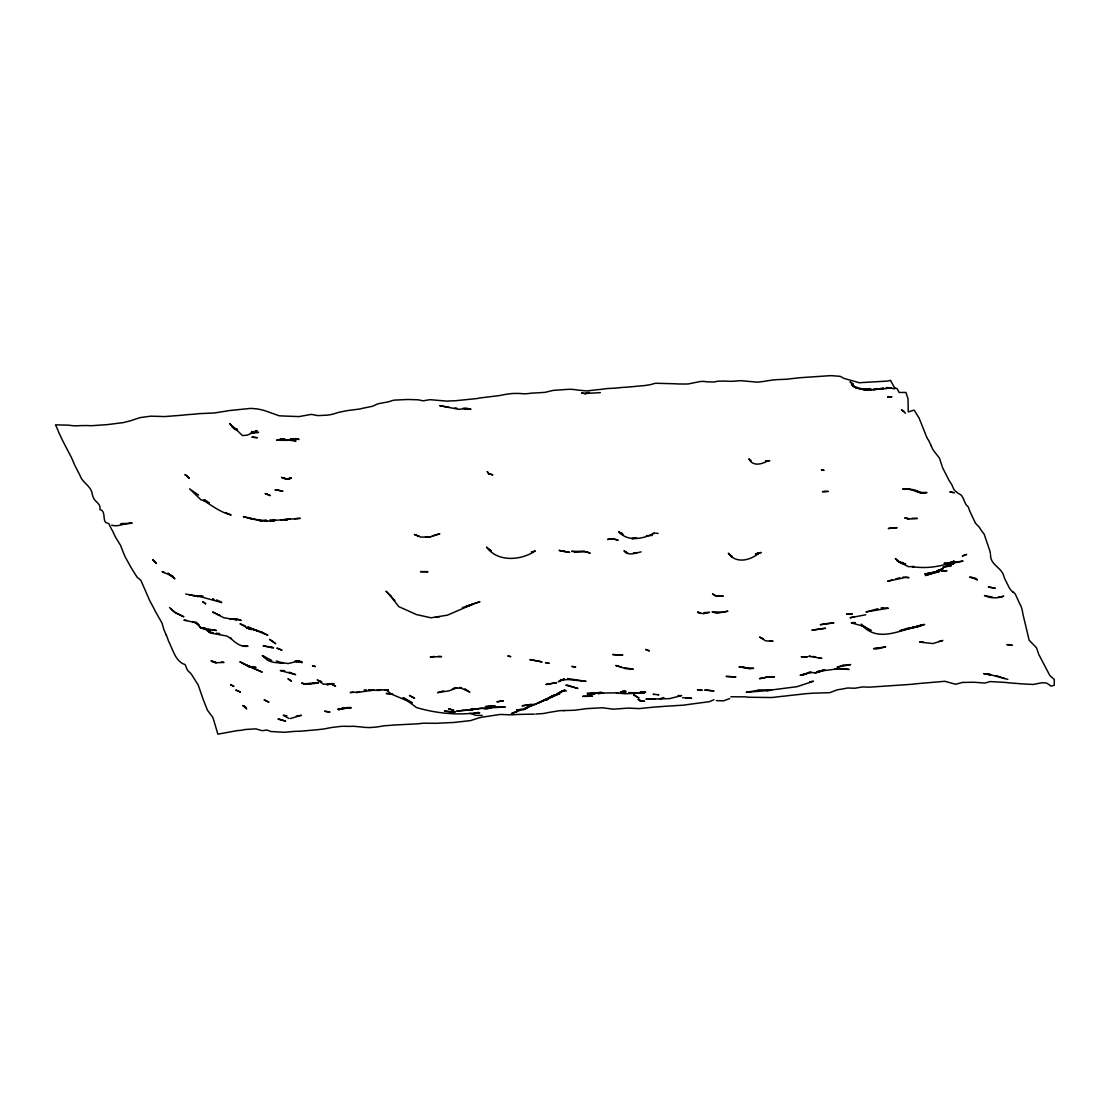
<?xml version="1.0" encoding="UTF-8"?>
<svg xmlns="http://www.w3.org/2000/svg" width="1110" height="1110" viewBox="0 0 1110 1110"><rect width="100%" height="100%" fill="white"/><g stroke="black" fill="none" stroke-linecap="round" stroke-linejoin="round"><path stroke-width="1.5" d="M537.795 702.921L534.285 705.044L529.414 706.002L531.787 705.141L523.906 709.72L516.525 710.039L522.227 709.04M530.164 705.461L523.268 709.165M549.339 697.413L535.686 704.101L522.088 705.807L531.274 704.309M554.195 695.068L549.811 697.468L555.957 694.569L559.745 694L551.906 695.887M713.896 699.744L709.137 701.742A5.606 3.705 -27.8 0 1 707.722 701.895L685.716 704.822A8.006 5.286 -27.8 0 1 684.246 705.114L663.697 706.362A25.377 16.761 -27.8 0 1 662.268 706.529L656.177 706.945A37.157 24.545 -27.8 0 1 654.789 707.014L639.138 708.61L629.675 708.152A15.512 10.254 -27.8 0 0 628.343 708.083L613.331 709.193L604.09 707.986A11.766 7.77 -27.8 0 0 602.799 707.75L585.997 708.666A36.186 23.907 -27.8 0 0 584.54 708.929L574.508 710.247A36.394 24.045 -27.8 0 1 573.121 710.303L559.731 710.664A13.778 9.102 -27.8 0 0 558.302 710.886L547.23 712.731A24.947 16.483 -27.8 0 1 543.72 713.466A19.855 13.112 -27.8 0 1 542.735 713.577L535.797 714.035M533.633 704.628L524.739 708.929M454.42 688.186L452.269 689.255L455.821 687.506M729.7 698.592L723.54 700.84L716.325 700.632M810.05 671.952L801.212 675.296L806.415 673.964L800.116 675.199L811.757 672.466M563.783 679.154L558.274 681.734L564.574 679.112L560.175 680.305L568.042 679.514L586.011 681.387L567.612 678.543M471.306 604.45L479.95 601.745L465.978 606.421L472.763 604.27L447.316 615.19L430.971 617.798L416.416 614.552L398.67 606.56L390.29 595.626L394.855 600.593M543.581 700.549L546.952 699.05M443.598 690.85L437.534 692.654L448.842 690.892L456.987 687.839M512.556 713.369L516.788 711.51L511.391 713.411M663.891 697.51L659.826 698.856L662.018 698.565M344.128 707.583L338.619 709.817L342.768 708.166L351.37 707.681L337.662 709.29L347.805 707.486M515.428 712.176L520.798 709.998L519.522 710.414M905.51 628.898L900.113 630.633M935.633 572.302L925.338 575.521L939.462 571.511L936.909 572.038M468.378 605.713L470.82 604.922M289.391 478.646L290.279 478.521L287.504 478.882L291.417 477.98L286.352 479.229L281.482 477.397L286.56 478.84M641.081 551.892C635.475 552.919 628.288 556.498 623.986 550.726L627.871 553.293L625.402 552.031L626.22 552.752M906.87 628.44L909.548 627.608M468.364 605.866L462.384 607.586M891.996 579.933L887.611 581.251L906.093 577.325L908.951 577.644L903.068 577.061M550.019 697.274L551.989 696.705L538.586 702.894L555.333 695.609L564.976 689.92L561.424 691.405L557.026 693.833L562.77 690.836L561.424 691.405L566.391 690.906M755.341 690.795L746.211 692.307L769.618 690.42L771.533 690.101L766.719 690.559L797.022 686.688L813.477 681.249L809.689 681.776M467.157 606.226L470.321 605.325M652.472 533.633L654.636 533.022C643.8 538.766 627.774 542.388 618.659 531.579L621.975 534.007M999.583 597.222L1003.759 596.139C997.571 598.498 990.356 598.484 984.473 595.529L992.534 597.166M531.329 551.934L535.325 550.935C520.798 560.606 497.752 562.409 486.485 547.119L491.106 550.629M895.756 578.92L899.766 577.797M878.038 608.71L865.966 611.971L888.305 608.238L881.964 607.822M900.349 630.619L920.981 626.054L917.387 626.012M589.424 392.385L585.206 393.481L600.33 392.649M356.324 692.737L359.487 691.946L350.219 692.557L353.271 692.099M756.659 690.448L759.323 689.768M290.445 718.531L301.448 715.298L296.37 716.061M601.162 692.127L593.475 693.542L597.249 693.098L587.301 693.098M345.363 707.916L350.26 707.5L341.422 708.86M879.467 648.365L885.725 646.866L873.556 648.656L879.467 648.365L875.374 648.656M757.422 553.182L761.21 552.489L755.938 554.487L759.323 552.738C750.818 560.439 735.902 564.213 728.34 553.196L732.461 557.123L730.2 555.208L732.003 556.263M596.375 693.112L590.742 694.361L587.259 693.889L592.407 694.18L590.742 694.361L600.177 692.626M1001.914 596.611L998.306 597.18M854.284 616.855L850.052 617.77L865.814 614.76M358.294 692.251L373.46 690.254L369.144 690.115L379.204 690.434L376.942 689.976M252.053 518.967L243.326 516.719L262.39 520.729L259.227 520.437L260.947 520.756L269.161 521.159L275.252 520.229L269.924 519.91M271.006 521.076L275.252 520.229M125.485 523.337L121.018 524.156L130.522 523.42M483.544 716.949L500.346 714.438L508.935 714.784A40.321 26.64 -27.8 0 0 514.013 714.687L516.83 714.507A43.595 28.805 -27.8 0 1 518.231 714.438L524.697 714.299M482.572 717.129L480.117 717.601A21.617 14.277 -27.8 0 0 478.59 717.99A26.265 17.358 -27.8 0 0 475.469 719.03L470.501 720.598L452.866 722.568A39.017 25.766 -27.8 0 0 451.492 722.568L438.478 723.179A54.418 35.95 -27.8 0 0 437.076 723.29L430.652 723.29A30.109 19.883 -27.8 0 0 429.32 723.207L423.826 723.221A34.008 22.464 -27.8 0 0 418.595 723.775L396.714 724.899A19.633 12.973 -27.8 0 0 392.982 725.149L385.961 725.676A13.362 8.825 -27.8 0 0 384.573 725.704L378.246 726.772A24.933 16.47 -27.8 0 1 376.803 727.008L371.17 727.466A36.325 24.004 -27.8 0 0 369.755 727.591L363.428 727.3A44.192 29.193 -27.8 0 0 362.151 727.05L353.244 726.245M266.247 520.021L260.24 520.632L250.014 518.537M544.857 699.952L547.84 699.453L545.94 699.744M724.025 611.929L727.896 611.194L717.06 613.289L712.079 611.818L722.138 612.151M880.466 388.639L883.574 388.361C873.459 390.123 862.192 391.442 852.896 386.141L863.219 389.346L870.601 389.346L862.858 389.36L871.822 389.513L866.355 390.012L868.284 390.012L859.362 388.805M290.168 518.994L280.788 519.979M921.355 642.149L922.479 641.955L919.566 642.079L932.927 643.564L942.82 640.484L938.658 641.538M285.908 519.882L287.809 519.577L284.84 519.827M435.453 617.299L439.629 616.66M883.574 388.361L872.959 389.513L886.474 388.625M107.226 523.06C101.843 522.435 106.546 510.725 99.956 509.601C100.996 502.539 94.281 502.525 92.782 495.851A8.492 3.552 86.1 0 1 92.31 494.547C91.436 485.93 82.598 483.197 80.003 475.482A26.612 11.114 86.1 0 0 79.448 474.331L79.268 473.956A38.892 16.234 86.1 0 0 78.31 472.236L74.37 464.41A17.441 7.284 86.1 0 1 73.884 463.161L71.442 457.542A23.352 9.754 86.1 0 1 70.901 456.515L62.826 441.003A18.87 7.881 86.1 0 1 62.313 439.907L58.539 431.943A12.71 5.314 86.1 0 1 57.928 430.153L55.5 424.852L65.948 425.088A41.708 27.556 -27.8 0 1 70.457 425.408L73.08 425.727A39.585 26.14 -27.8 0 0 80.503 425.602L87.787 425.546A33.314 22.006 -27.8 0 0 92.366 425.657L105.936 424.714A40.709 26.89 -27.8 0 0 107.351 424.589L109.737 424.311A53.169 35.118 -27.8 0 1 111.153 424.159L121.656 422.799A14.097 9.31 -27.8 0 0 123.085 422.646L129.037 421.162A46.398 30.65 -27.8 0 1 130.536 420.773L137.682 418.387A14.694 9.699 -27.8 0 1 140.692 417.513L150.752 416.181L163.461 416.527A24.309 16.053 -27.8 0 0 164.849 416.555L182.678 415.182A32.315 21.34 -27.8 0 1 184.107 414.973L189.824 414.46A27.223 17.982 -27.8 0 1 191.211 414.418L197.802 413.808A20.119 13.292 -27.8 0 1 199.245 413.628L214.091 412.989L225.663 411.213A47.133 31.136 -27.8 0 1 229.035 410.589L250.361 408.425A60.814 40.168 -27.8 0 1 253.08 408.549L257.506 408.979A31.496 20.812 -27.8 0 1 258.796 409.202L263.084 410.2A53.363 35.242 -27.8 0 1 265.609 410.936L277.916 415.348A7.215 4.773 -27.8 0 0 279.165 415.737L281.399 415.917A40.348 26.654 -27.8 0 1 282.772 415.986L299.062 416.583L306.887 415.182A32.995 21.798 -27.8 0 0 308.344 414.863L311.605 414.391L316.85 415.473A14.083 9.296 -27.8 0 0 319.097 415.556L325.591 415.237A25.835 17.066 -27.8 0 0 334.318 413.697L337.385 412.74A24.864 16.428 -27.8 0 1 338.897 412.323L345.265 410.977A65.92 43.54 -27.8 0 1 350.58 410.187L360.139 408.952A10.795 7.132 -27.8 0 0 361.652 408.508L371.975 406.371A7.756 5.12 -27.8 0 0 373.515 405.83L376.678 404.331A8.061 5.328 -27.8 0 1 378.205 403.79L380.675 403.263A50.116 33.106 -27.8 0 0 382.187 402.986L387.973 401.903A13.195 8.713 -27.8 0 0 389.43 401.529L392.565 400.516A12.918 8.533 -27.8 0 1 394.092 400.141L406.635 399.531A54.889 36.269 -27.8 0 1 408.924 399.517L417.998 399.808A13.584 8.977 -27.8 0 1 419.302 400.016L422.286 400.682A9.019 5.966 -27.8 0 0 423.631 400.738L429.958 399.669L447.344 401.154A22.519 14.874 -27.8 0 1 448.773 400.974L454.323 400.779A42 27.75 -27.8 0 0 455.71 400.71L477.466 398.504A27.348 18.065 -27.8 0 1 478.979 398.088L499.972 395.507A69.736 46.065 -27.8 0 1 505.341 394.438L511.571 393.578A28.832 19.05 -27.8 0 1 512.973 393.481L517.593 393.426A47.813 31.579 -27.8 0 1 520.285 393.523L522.976 393.731A27.445 18.135 -27.8 0 0 527.597 393.62L530.441 393.287A45.552 30.095 -27.8 0 1 535.131 392.968L544.941 392.371L552.877 390.456A13.792 9.102 -27.8 0 1 554.306 390.304L568.362 389.333A37.56 24.808 -27.8 0 1 576.395 389.887L586.163 390.942A40.64 26.848 -27.8 0 1 587.565 390.817L605.144 388.875A15.332 10.129 -27.8 0 1 606.601 388.597L612.664 388.264A47.716 31.51 -27.8 0 0 617.34 387.945L620.199 387.626A43.859 28.971 -27.8 0 1 621.614 387.487L626.276 387.21A56.554 37.352 -27.8 0 0 628.621 387.015L642.787 385.711A21.062 13.917 -27.8 0 0 644.202 385.628L649.961 384.754A17.593 11.627 -27.8 0 0 651.445 384.365L654.498 383.505A8.7 5.744 -27.8 0 1 655.954 383.269L675.921 383.796A14.402 9.518 -27.8 0 1 677.253 383.963L685.911 384.032A24.253 16.026 -27.8 0 1 688.228 383.963L699.023 381.771A12.363 8.159 -27.8 0 1 700.479 381.521L702.783 381.41A24.878 16.442 -27.8 0 1 704.142 381.452L705.03 381.535A16.581 10.961 -27.8 0 1 706.765 381.826L714.077 381.993A56.319 37.199 -27.8 0 1 718.434 381.16L725.329 381.049A45.33 29.942 -27.8 0 0 732.614 381.271L739.163 380.799A22.741 15.027 -27.8 0 0 740.592 380.647L757.492 382.187A54.82 36.214 -27.8 0 1 758.921 382.006L764.665 381.299A18.329 12.113 -27.8 0 0 766.136 380.98L773.351 379.911A39.627 26.182 -27.8 0 0 777.569 379.606L785.478 379.301A16.844 11.128 -27.8 0 0 788.766 378.968L798.742 377.872A19.938 13.167 -27.8 0 0 800.157 377.705L829.17 375.749A21.173 13.986 -27.8 0 1 833.735 375.846L839.548 376.276A5.508 3.635 -27.8 0 1 840.811 376.637L843.891 378.385L859.501 382.784A7.673 5.064 -27.8 0 0 860.93 382.617L887.445 381.091A16.192 10.698 -27.8 0 0 890.484 380.3L894.41 387.501L897.282 388.847L899.086 392.454L905.899 392.44L908.022 398.754L908.258 411.921L914.168 410.117L918.47 417.069A72.885 30.442 86.1 0 0 919.08 417.998L926.656 437.049M947.343 563.547L954.6 562.187L948.106 564.199L952.449 562.104C939.948 566.933 925.254 568.792 912.032 566.586L914.168 566.627L908.452 566.655L900.335 562.701L895.312 558.58L899.447 562.118L905.746 564.046L900.335 562.701L902.305 563.547L896.908 560.619L899.447 562.118M655.441 698.731L645.937 699.244L669.607 698.62L681.637 695.568L678.085 695.554M770.09 689.948L760.516 689.879M474.303 712.842L479.77 712.773L475.122 712.828L478.854 712.523C458 715.548 436.771 713.452 416.555 707.583L403.055 697.635L406.204 699.161L412.282 702.88L391.802 694.305L385.947 689.865L388.084 689.948L378.677 689.865L380.869 689.768M434.426 656.468L430.236 656.953L441.558 656.607L438.103 656.343M283.744 439.948L276.487 440.198L287.24 440.379L285.534 439.99M294.594 518.786L300.186 518.342L271.894 520.604L274.808 520.521L272.935 520.687M364.108 690.031L366.328 689.823M766.053 460.9L769.757 460.65L765.512 461.399L767.926 460.733C761.807 464.368 752.677 466.783 748.875 458.86L751.151 460.789M912.364 627.067L916.804 626.678C899.35 630.438 879.064 641.719 863.497 626.734L865.162 627.483M855.366 622.53L851.245 622.863L863.275 626.179L871.142 630.494L861.346 625.374L864.981 627.178L863.08 625.54M534.368 714.16L528.804 714.216A32.689 21.59 -27.8 0 0 527.444 714.216L525.613 714.271M881.104 608.058L882.977 607.919M121.045 523.642L123.418 523.462M633.491 552.877L637.209 552.613M528.887 705.821L530.788 705.696M203.061 596.125L197.511 596.375L201.451 596.264L199.273 596.361L221.75 602.577L219.156 600.926M906.565 488.844L902.68 489.052L909.922 489.288L907.924 489.205C914.557 489.718 920.024 494.81 927.003 492.521L919.663 492.382L921.203 492.84L916.499 490.911M352.328 726.287L351.398 726.328A58.816 38.864 -27.8 0 1 348.138 726.37L345.404 726.301A39.78 26.279 -27.8 0 0 340.825 726.398L334.11 727.189A51.448 33.98 -27.8 0 0 329.379 727.91L326.396 728.507A51.684 34.146 -27.8 0 1 321.553 729.256L319.222 729.506A58.164 38.42 -27.8 0 0 317.821 729.672L302.669 731.032A56.763 37.49 -27.8 0 1 298.923 731.254L296.203 731.31A52.461 34.66 -27.8 0 0 291.514 731.643L285.381 732.239A21.701 14.333 -27.8 0 1 283.993 732.267L270.951 731.518A8.88 5.869 -27.8 0 1 269.702 731.101L266.844 730.005L263.486 730.519A6.424 4.246 -27.8 0 1 262.043 730.658L255.772 728.868L245.06 729.506A26.335 17.399 -27.8 0 1 237.318 730.588L217.879 734.196L213.495 719.349A9.116 3.802 86.1 0 0 212.634 717.157L207.376 710.109L203.838 701.034A11.613 4.856 86.1 0 1 203.033 699.009L198.204 684.981L191.739 674.811A20.799 8.686 86.1 0 0 190.656 673.34L190.434 673.076A16.22 6.771 86.1 0 0 189.754 672.424L188.409 671.3A9.921 4.135 86.1 0 1 187.756 670.495L187.548 670.176A11.821 4.939 86.1 0 1 186.438 667.901L185.55 665.556A7.576 3.163 86.1 0 0 184.995 664.529C175.463 661.699 172.896 649.405 168.442 640.886A39.447 16.47 86.1 0 0 166.209 634.865M455.891 688.158L461.76 687.923L459.734 687.465L469.821 692.168L464.868 688.797M646.436 535.686L652.222 535.478M836.843 668.595L849.081 669.427L839.285 668.636L817.723 671.481L823.245 670.412L815.226 672.854L810.272 672.299M266.344 520.937L267.427 520.923L264.527 520.965M703.92 612.651L709.526 612.345L703.227 613.761L697.496 612.11L700.16 612.887L698.065 612.595M392.552 693.986L386.197 693.5L391.816 693.916M482.226 715.437L475.76 715.326L469.974 713.244M129.676 523.101L132.159 523.087C125.083 522.574 118.631 527.43 111.652 525.169M462.981 408.216L470.987 409.257L464.424 408.508L468.073 408.508L458.61 409.299L439.713 405.663L449.259 407.398M922.146 642.024L923.215 642.038M384.462 689.907L388.084 689.948M628.87 692.626L644.549 692.904L625.013 693.75L616.452 692.959L618.034 692.862L590.922 693.153L592.462 693.181M810.966 656.329L808.815 656.288L821.788 658.383L818.458 657.717M284.59 670.62L280.344 670.551L295.621 674.658L289.141 672.188M730.88 696.761L745.962 696.858A27.348 18.065 -27.8 0 0 748.584 697.246L771.394 697.524A30.206 19.952 -27.8 0 0 775.654 697.066L782.786 696.261A39.766 26.265 -27.8 0 0 787.545 695.72L801.767 694.18A48.729 32.19 -27.8 0 1 806.526 693.653L813.061 693.181A47.383 31.302 -27.8 0 1 814.462 693.126L829.725 692.682L835.983 690.309A6.868 4.537 -27.8 0 1 837.509 689.796L839.937 689.393A23.421 15.471 -27.8 0 0 841.394 689.171L847.707 688.006L854.52 688.228A14.041 9.282 -27.8 0 0 855.935 688.061L862.248 686.951L869.949 687.159A37.157 24.545 -27.8 0 1 871.364 687.034L911.143 684.343A66.725 44.081 -27.8 0 1 912.573 684.176L914.487 683.968A55.306 36.533 -27.8 0 0 915.93 683.788L944.652 681.304A5.481 3.621 -27.8 0 1 945.928 681.609L955.613 684.246L962.634 682.4A5.939 3.927 -27.8 0 1 963.993 682.414L973.678 682.262A11.78 7.784 -27.8 0 1 975.024 682.317L984.834 683.08L988.871 681.915A6.91 4.565 -27.8 0 1 990.37 681.568L1006.562 682.511A65.99 43.595 -27.8 0 1 1007.852 682.747L1020.812 683.774A60.995 40.293 -27.8 0 1 1022.171 683.885L1032.078 684.398A9.671 6.382 -27.8 0 0 1033.466 684.412L1039.779 683.163A13.292 8.783 -27.8 0 1 1041.222 682.928L1043.109 682.803A20.66 13.653 -27.8 0 1 1044.482 682.817L1046.258 683.08A7.479 4.939 -27.8 0 1 1047.465 683.566L1051.17 686.16L1054.25 685.245L1054.278 679.403L1050.268 676.004A10.226 4.274 86.1 0 0 1049.671 675.213L1038.669 654.22L1036.504 647.81L1029.164 640.248L1022.837 613.761A16.914 7.062 86.1 0 0 1022.657 612.498A18.079 7.548 86.1 0 0 1021.769 608.405L1020.812 605.741A6.216 2.595 86.1 0 0 1020.243 604.825L1015.178 593.864L1012.861 591.769M907.147 518.689L908.951 518.731L904.705 517.94L909.798 519.022L917.332 518.439L911.934 518.301M864.704 389.638L866.785 389.693L859.806 388.666M186.591 620.296L183.885 620.212L194.874 622.433L198.981 625.194M330.544 683.607L335.525 686.174L330.544 683.607L334.124 683.746L323.44 684.204L317.196 679.958L321.733 681.804L320.082 681.318M563.38 710.567L564.296 710.608M1009.545 644.744L1006.825 644.619L1012.417 645.34L1008.49 644.702M682.539 697.718L691.599 698.245L685.924 697.871L688.02 697.982M285.908 715.742L286.893 715.797L283.23 715.229L288.919 718.461M251.512 667.29L256.049 667.401L249.972 666.638M834.97 668.733L838.341 668.955M907.883 488.927L914.057 489.774M425.519 536.727L430.874 537.087L420.593 537.06L414.308 534.465L419.316 536.269M300.435 661.699L294.733 661.283L301.878 661.657L296.19 661.505L298.437 661.074L301.962 662.573L298.437 661.074L288.253 663.544L277.791 662.212L283.383 662.698C276.113 663.031 267.593 662.809 263.278 655.871L264.929 657.425L262.265 655.58L271.77 660.45M654.22 694.374L653.124 694.291L658.84 694.763L657.703 694.666M250 667.138L250.943 667.387L247.197 665.833L252.511 667.36L249.445 667.027L239.843 661.768L249.028 666.153M219.752 633.574L216.2 633.213M742.34 667.277L738.969 666.957L753.634 668.345L749.486 668.761L742.34 667.277L744.449 667.485M465.909 710.039L468.6 710.344M629.356 692.806L632.728 693.181M769.577 640.886L773.059 641.303L765.595 640.831L759.559 637.043L763.056 638.638M655.802 533.161L658.119 533.452M900.751 562.298L903.36 562.659M988.899 674.491L990.606 674.741L987.997 674.089L1007.838 679.389M894.688 388.777L886.155 387.57L891.51 388.042M454.892 407.953L457.209 408.313M212.898 629.925L216.394 630.48L201.285 628.093L195.651 622.127L199.37 625.915L197.4 623.445L192.072 621.517M629.273 692.612L631.576 692.987M215.354 662.545L216.325 662.712L211.219 660.88L216.325 662.712L224.012 662.434L221.417 661.962M276.334 661.06L278.069 661.352M233.919 619.283L236.902 619.838L223.873 617.784L212.69 612.026L220.016 615.453L218.073 614.704M206.016 628.44L203.061 627.858L211.094 633.144L226.842 636.03L231.102 638.611L230.256 637.806C234.834 642.565 241.009 647.394 248.043 646.228L242.965 645.881L243.881 646.436M191.184 595.113L189.144 594.696L194.625 595.82L185.703 594.016M213.883 662.309L214.84 662.504L212.024 661.574M237.512 429.209L233.835 428.446L229.812 423.59L233.835 428.446L236.902 430.208L235.403 428.835L242.452 435.55L247.28 435.175L257.048 430.569L251.595 433.039L258.602 432.4L252.83 432.414L250.694 433.427L254.981 432.317L251.637 431.457M1004.619 678.515L996.086 675.588M954.6 492.826L949.827 491.813L953.018 492.521M285.742 478.743L283.064 478.174L284.035 478.396M622.668 533.508L620.046 532.939L623.085 534.826M622.724 690.822L625.985 691.53L624.542 691.044M624.528 667.734L633.269 669.191L625.652 668.664L615.786 665.514L621.142 666.943M213.37 632.853L208.402 631.687L211.094 633.144L206.779 629.911M813.117 656.426L815.794 657.064M879.925 388.625L881.409 388.986M216.422 599.983L217.824 600.371M245.393 626.026L240.024 623.792L245.74 627.039L257.589 630.896L248.002 626.762M164.391 572.663L162.115 571.622L173.382 576.687L169.261 574.259L174.881 578.796L167.985 573.149M251.568 667.61L262.21 672.147L247.391 665.292M203.338 627.649L204.573 628.232M204.462 500.097L206.779 501.179M902.263 410.547L903.804 411.283L901.389 409.867L905.51 413.225M915.195 490.065L918.178 491.605M242.868 663.336L244.588 664.252M212.69 598.595L214.008 599.344M225.607 512.584L231.144 514.998C220.918 512.515 212.343 505.952 203.713 500.582L206.085 501.068L201.007 499.875L189.616 488.872L198.565 495.102M489.121 549.492L491.147 550.754M108.322 523.296L108.78 523.684A3.663 1.526 86.1 0 1 109.349 524.725L111.874 529.858A8.047 3.358 86.1 0 1 112.485 530.705L114.774 535.741A19.092 7.978 86.1 0 0 115.329 536.824L120.782 545.773A9.241 3.857 86.1 0 1 121.226 547.161L123.654 553.418A17.344 7.243 86.1 0 1 125.028 556.596L130.841 567.113A27.098 11.322 86.1 0 1 131.41 568.126L137.141 577.255L140.415 579.961A13.473 5.619 86.1 0 1 141.025 580.724L149.115 599.233A13.07 5.453 86.1 0 0 149.628 600.454L153.485 607.642A30.816 12.862 86.1 0 1 155.109 610.986L161.963 622.974L163.531 628.302A13.278 5.536 86.1 0 0 163.947 629.772L166.181 634.934M850.093 381.951L853.312 384.324L850.343 382.117M861.304 624.097L862.123 624.722M171.204 609.126L175.824 612.997L183.83 616.785L174.006 611.86L169.553 607.503M246.739 709.026L242.799 705.558L246.031 707.542L243.77 706.043L244.658 706.945M927.016 437.742L927.96 439.435A14.319 5.98 86.1 0 0 928.571 440.323L931.262 445.804M968.975 508.838L968.655 507.95A8.117 3.385 86.1 0 0 968.142 506.812C963.563 503.524 964.271 495.795 959.026 493.728A16.123 6.729 86.1 0 1 958.249 493.395L954.683 490.44A12.668 5.286 86.1 0 1 953.351 488.289L952.158 485.514A15.845 6.618 86.1 0 0 951.617 484.418L949.022 480.325A13.792 5.758 86.1 0 1 948.481 479.27L942.279 467.074M969.294 509.754L969.613 510.642A9.282 3.871 86.1 0 0 970.126 511.821L975.454 523.185L978.742 526.667A14.402 6.008 86.1 0 1 979.395 527.389L981.739 531.038A15.915 6.646 86.1 0 0 982.364 531.87L983.668 533.466A9.588 4.01 86.1 0 1 984.265 534.451L989.787 550.699A8.727 3.649 86.1 0 1 990.162 552.294L990.37 553.474M942.029 465.964L939.504 458.18L934.231 451.437A19.702 8.228 86.1 0 1 931.248 445.831M990.55 554.695C990.106 564.823 1001.511 567.474 1003.717 575.785A14.583 6.091 86.1 0 0 1004.994 579.267L1007.894 585.053A26.543 11.086 86.1 0 0 1012.833 592.06M955.308 562.159L952.768 563.228L963.036 561.077L955.308 562.159M943.236 568.542L936.646 570.998L943.236 568.542M824.605 669.635L819.18 671.744L824.605 669.635M945.359 566.391L942.862 567.363L951.228 565.781L945.359 566.391M964.826 555.042L962.342 556.013L966.63 554.431L964.826 555.042M556.485 682.692L546.134 684.44L556.485 682.692M951.811 561.979L947.649 563.436L944.013 563.311L949.952 563.075L947.649 563.436L954.281 561.119L951.811 561.979M920.925 624.999L914.474 627.261L924.658 624.472L920.925 624.999M435.939 534.84L431.832 536.227L439.824 533.813L435.939 534.84M953.282 563.977L946.816 565.892L953.282 563.977M843.184 665.251L837.037 667.235L850.649 664.599L843.184 665.251M820.443 671.3L815.226 672.854L820.443 671.3M491.494 707.583L486.249 709.137L481.587 708.249L470.071 709.623L492.826 707.112L505.258 707.028L490.301 707.805L491.494 707.583M918.4 626.193L912.24 627.774L918.4 626.193M330.058 684.176L326.937 684.662L330.058 684.176M309.454 683.538L303.571 683.815L314.976 683.399L309.454 683.538M934.856 572.038L924.949 573.967L934.856 572.038M503.246 700.826L497.155 701.756L503.246 700.826M821.747 628.69L811.882 630.202L825.521 628.274L821.747 628.69M494.824 705.78L485.486 706.612L494.824 705.78M826.353 623.681L820.304 624.722L833.887 622.849L826.353 623.681M462.939 710.344L456.682 711.08L470.168 709.984L462.939 710.344M761.28 678.335L759.407 678.64L765.067 677.849L761.28 678.335M636.599 538.1L631.909 538.572L636.599 538.1M472.791 709.47L467.893 709.914L477.772 708.86L468.975 710.025L472.791 709.47M609.473 539.155L607.558 539.446L613.15 538.85L617.923 540.14L613.15 538.85L609.473 539.155M848.775 613.788L846.5 614.135L852.383 613.899L848.775 613.788M455.183 711.829L450.438 712.162L455.183 711.829M767.176 677.031L765.206 677.336L774.489 676.878L767.176 677.031M592.379 696.22L582.958 696.345L592.379 696.22M735.666 676.933L726.342 676.434L735.666 676.933M756.604 553.612L755.452 553.765L758.408 553.529L756.604 553.612M603.424 693.042L598.082 693.542L603.424 693.042M893.522 527.847L888.347 528.499L897.102 527.68L893.522 527.847M580.058 551.406L571.733 551.281L576.617 552.267L574.855 551.975L586.996 551.823L590.187 553.266L583.749 551.046L580.058 551.406M807.178 656.842L801.406 656.731L807.178 656.842M891.677 396.783L887.75 397.102L891.677 396.783M310.897 683.663L304.903 684.19L301.629 683.08L307.068 684.232L304.903 684.19L310.897 683.663M723.165 596.236L715.672 595.765L723.165 596.236M295.843 438.603L291.222 438.977L298.285 439.033L290.445 438.783L299.034 439.421L295.843 438.603M824.674 491.494L822.427 491.675L828.337 491.411L824.674 491.494M314.727 683.038L312.507 683.163L318.39 682.928L314.727 683.038M943.32 570.762L941.127 570.859L946.983 570.707L943.32 570.762M705.863 690.031L704.725 690.059L714.008 690.961L705.863 690.031M617.438 654.942L612.734 654.539L622.807 655.08L617.438 654.942M370.601 690.073L368.423 690.142L374.195 690.212L370.601 690.073M426.268 571.622L420.454 571.664L428.016 571.747L426.268 571.622M292.79 440.06L287.421 440.087L296.092 441.045L292.79 440.06M642.218 691.863L640.456 691.821L645.687 692.279L642.218 691.863M235.015 618.894L229.714 618.756L238.15 619.269L241.258 620.49L235.015 618.894M538.669 661.144L529.858 659.604L542.041 661.976L538.669 661.144M452.852 711.982L444.416 711.108L453.962 712.023L452.852 711.982M277.888 489.996L275.016 489.885L282.939 491.258L277.888 489.996M272.019 647.408L263.084 645.854L273.712 647.768L269.883 647.255L272.019 647.408M644.452 701.27L640.581 700.993L638.264 699.383L640.581 700.993L644.452 701.27M252.705 437.173L251.845 437.132L257.381 437.715L252.705 437.173M492.604 474.872L488.525 473.526L492.604 474.872M567.918 685.369L565.836 685.203L577.852 688.436L567.918 685.369M971.652 577.339L969.557 577.186L976.495 579.115L971.652 577.339M995.17 588.286L988.497 586.968L995.17 588.286M702.117 690.337L697.552 689.754L702.117 690.337M284.771 439.185L280.414 438.686L284.771 439.185M622.266 691.932L620.435 691.766L625.79 692.279L622.266 691.932M564.449 551.42L559.052 550.407L569.624 552.378L560.994 550.879L564.449 551.42M989.204 674.589L983.821 673.659L989.204 674.589M203.796 628.579L201.285 628.093L203.796 628.579M510.6 656.62L508.019 656.038L510.6 656.62M547.521 662.934L545.454 662.67L549.214 663.308L547.521 662.934M585.567 393.62L581.765 393.106L585.567 393.62M329.781 712.051L324.8 711.274L329.781 712.051M573.953 666.735L571.872 666.43L575.688 667.027L573.953 666.735M210.72 629.939L207.958 629.509L210.72 629.939M279.998 719.419L277.972 719.058L285.686 721.153L279.998 719.419M197.871 596.472L194.278 595.543L197.871 596.472M267.149 494.116L265.11 493.645L270.299 495.601L267.149 494.116M261.669 631.992L253.094 629.328L267.899 635.253L261.669 631.992M822.385 469.932L821.372 469.696L824.064 470.335L822.385 469.932M453.601 710.344L448.662 708.749L453.601 710.344M235.792 428.918L231.907 426.448L235.792 428.918M315.254 666.527L312.562 665.764L315.254 666.527M642.357 701.173L639.735 700.424L642.357 701.173M634.531 695.193L633.602 694.929L639.027 698.121L634.531 695.193M248.39 628.482L246.406 627.885L251.526 629.634L248.39 628.482M278.86 648.753L276.862 648.157L282.023 650.224L278.86 648.753M649.17 650.807L645.687 649.503L649.17 650.807M231.49 685.092L230.547 684.759L233.905 686.479L231.49 685.092M240.343 692.043L236.041 690.129L240.343 692.043M268.703 702.13L264.277 699.91L268.703 702.13M414.516 698.218L409.576 695.526L414.516 698.218M975.995 578.754L975.052 578.268L977.313 579.975L975.995 578.754M202.256 628.413L200.064 627.053L202.256 628.413M715.964 596.014L712.592 594.003L715.964 596.014M209.11 502.983L204.296 499.861L209.11 502.983M291.389 681.068L288.156 678.918L291.389 681.068M186.563 475.607L184.884 474.539L189.324 478.327L186.563 475.607M205.655 603.771L202.783 601.745L205.655 603.771M856.032 387.834L851.55 384.518L856.032 387.834M272.796 641.538L269.508 639.318L275.682 643.717L272.796 641.538M154.026 560.827L152.639 559.62L156.454 563.519L154.026 560.827M390.623 595.945L386.197 591.38L390.623 595.945M489.246 474.192L487.276 471.667L489.246 474.192"/></g></svg>
